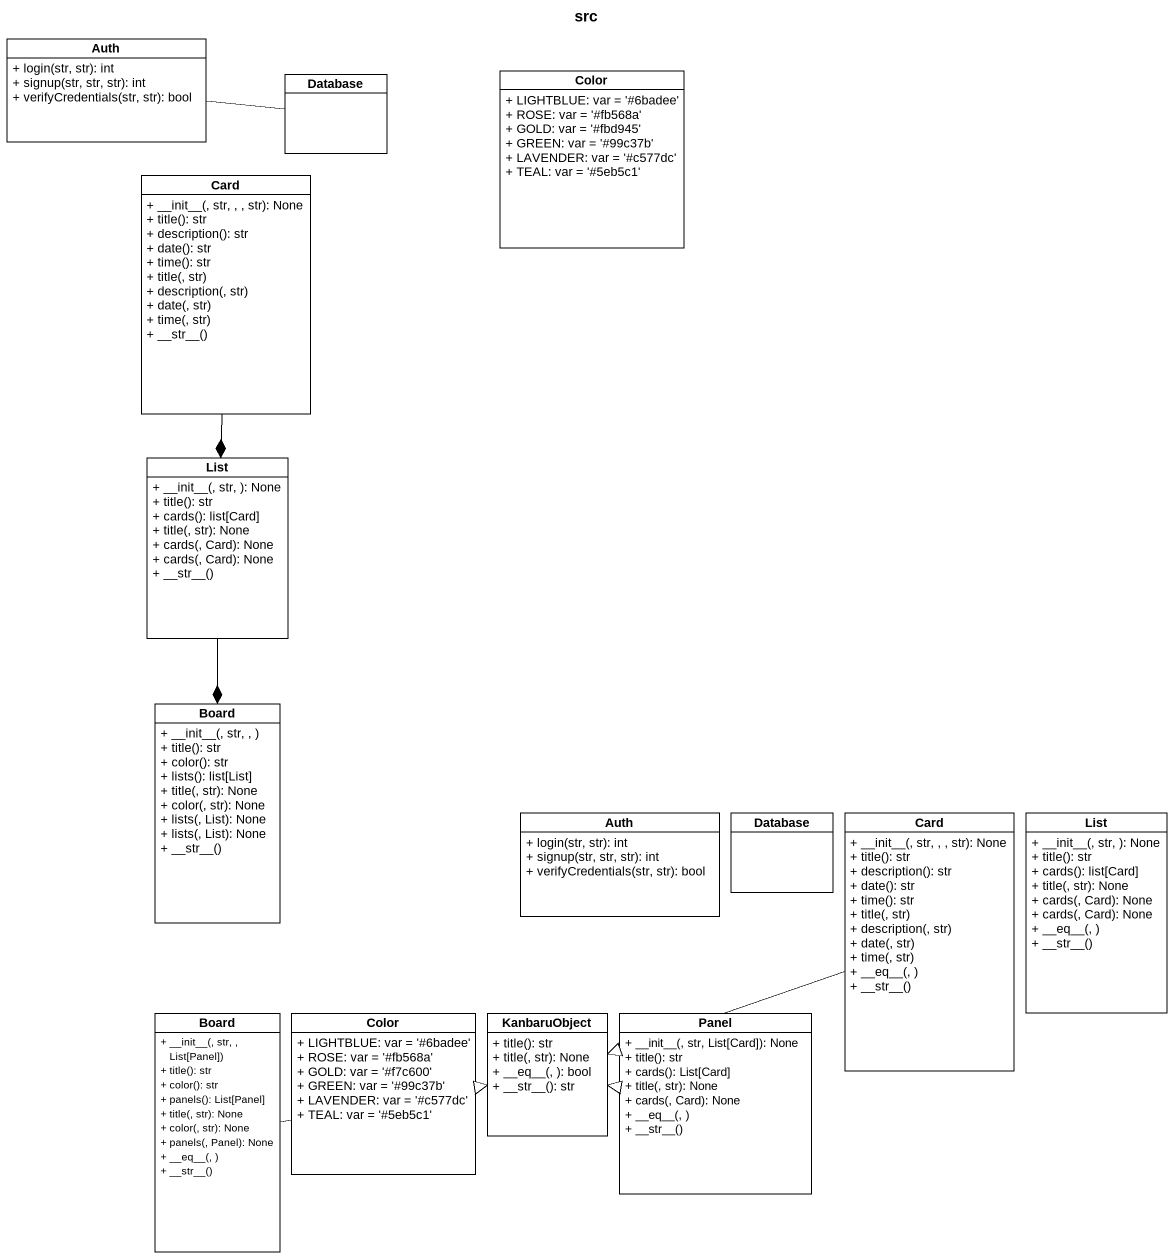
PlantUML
@startuml
title src
hide circle
hide empty members
skinparam classAttributeIconSize 0
class Auth {
  + login(str, str): int
  + signup(str, str, str): int
  + verifyCredentials(str, str): bool
}
class "Database" as Database_
class Color {
  + LIGHTBLUE: var = '#6badee'
  + ROSE: var = '#fb568a'
  + GOLD: var = '#fbd945'
  + GREEN: var = '#99c37b'
  + LAVENDER: var = '#c577dc'
  + TEAL: var = '#5eb5c1'
}
class "Card" as Card_ {
  + ~__init~__(, str, , , str): None
  + title(): str
  + description(): str
  + date(): str
  + time(): str
  + title(, str)
  + description(, str)
  + date(, str)
  + time(, str)
  + ~__str~__()
}
class List {
  + ~__init~__(, str, ): None
  + title(): str
  + cards(): list[Card]
  + title(, str): None
  + cards(, Card): None
  + cards(, Card): None
  + ~__str~__()
}
class Board {
  + ~__init~__(, str, , )
  + title(): str
  + color(): str
  + lists(): list[List]
  + title(, str): None
  + color(, str): None
  + lists(, List): None
  + lists(, List): None
  + ~__str~__()
}
class "Auth" as Auth_2 {
  + login(str, str): int
  + signup(str, str, str): int
  + verifyCredentials(str, str): bool
}
class "Database" as Database__2
class "Card" as Card__2 {
  + ~__init~__(, str, , , str): None
  + title(): str
  + description(): str
  + date(): str
  + time(): str
  + title(, str)
  + description(, str)
  + date(, str)
  + time(, str)
  + ~__eq~__(, )
  + ~__str~__()
}
class "List" as List_2 {
  + ~__init~__(, str, ): None
  + title(): str
  + cards(): list[Card]
  + title(, str): None
  + cards(, Card): None
  + cards(, Card): None
  + ~__eq~__(, )
  + ~__str~__()
}
class "Board" as Board_2 {
  + ~__init~__(, str, , List[Panel])
  + title(): str
  + color(): str
  + panels(): List[Panel]
  + title(, str): None
  + color(, str): None
  + panels(, Panel): None
  + ~__eq~__(, )
  + ~__str~__()
}
class "Color" as Color_2 {
  + LIGHTBLUE: var = '#6badee'
  + ROSE: var = '#fb568a'
  + GOLD: var = '#f7c600'
  + GREEN: var = '#99c37b'
  + LAVENDER: var = '#c577dc'
  + TEAL: var = '#5eb5c1'
}
class KanbaruObject {
  + title(): str
  + title(, str): None
  + ~__eq~__(, ): bool
  + ~__str~__(): str
}
class Panel {
  + ~__init~__(, str, List[Card]): None
  + title(): str
  + cards(): List[Card]
  + title(, str): None
  + cards(, Card): None
  + ~__eq~__(, )
  + ~__str~__()
}
Auth -right- Database_
Card_ --* List
List --* Board
Card__2 -left-|> KanbaruObject
Board_2 -right-|> KanbaruObject
Panel -left-|> KanbaruObject
@enduml
